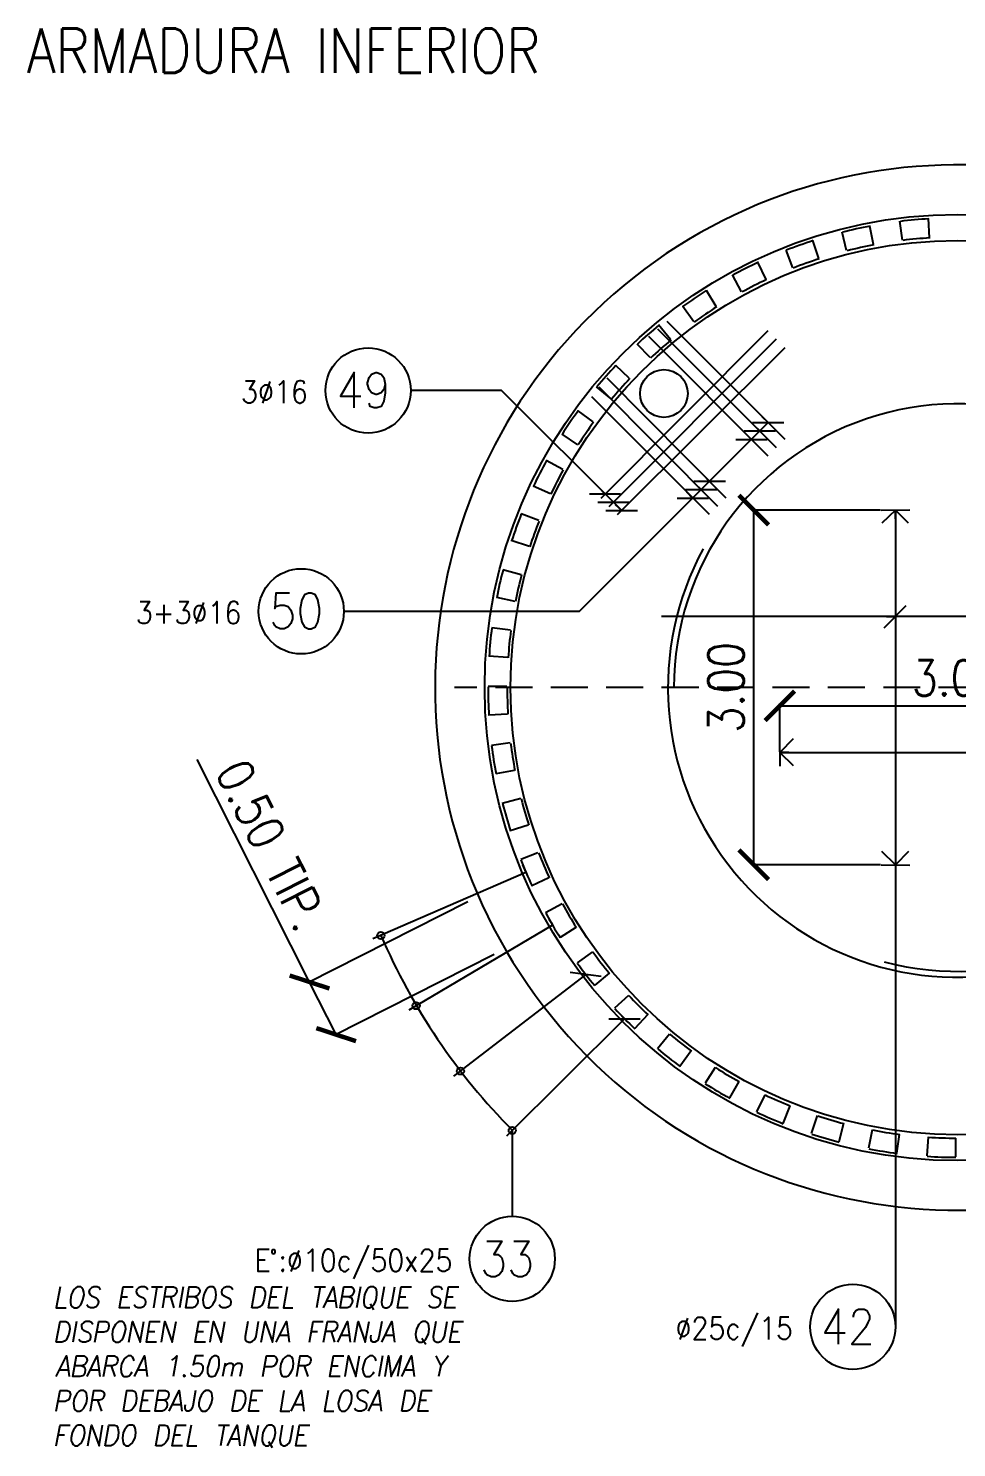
# Model space of a CAD drawing. Extents: x 157 to 1652, y -82 to 500.
# Drawn here: x 1186.9 to 1265.4, y 50 to 170 of the extents above; entities that cross this region are included whole.
import ezdxf

# ---------------------------------------------------------------- set-up
doc = ezdxf.new("R2010")
doc.units = 0
doc.header["$MEASUREMENT"] = 0
for name, color, linetype in [('Cotas', 1, 'Continuous'), ('PDF2_auxiliar', 1, 'Continuous'), ('PDF2_BARRAS-EN-VISTA-25', 5, 'Continuous'), ('PDF2_CONTORNO-ENCOFRADO-25', 2, 'Continuous'), ('PDF2_LINEAS-POS-ARMADURA', 2, 'Continuous'), ('Texto', 2, 'Continuous')]:
    doc.layers.add(name, color=color, linetype=linetype)
doc.styles.add('ROMANS', font='ROMANS.SHX', dxfattribs={"width": 0.85})
doc.dimstyles.new('1.10', dxfattribs={"dimtxt": 3, "dimasz": 2.5, "dimexe": 0.18, "dimexo": 0.0625, "dimgap": 0.85, "dimtad": 1, "dimlfac": 0.1, "dimzin": 0, "dimdsep": 46, "dimtxsty": 'ROMANS', "dimblk": 'ARCHTICK', "dimcen": 0.09, "dimclrd": 256, "dimclre": 256, "dimclrt": 2, "dimadec": 0, "dimazin": 0, "dimtfac": 1, "dimtofl": 0, "dimtmove": 0, "dimatfit": 3, "dimfxl": 15, "dimfxlon": 1, "dimtolj": 1, "dimtzin": 0, "dimarcsym": 0})

# ---------------------------------------------------------------- blocks, each defined once
blk = doc.blocks.new('_ArchTick')
at = {"color": 0, "linetype": 'ByBlock', "const_width": 0.15}
blk.add_lwpolyline([(-0.5, -0.5), (0.5, 0.5)], dxfattribs=at)
blk = doc.blocks.new('*D12')
at = {"layer": 'Cotas', "lineweight": -2, "transparency": 16777216}
for p, q in [((1250.47, 108.9), (1250.47, 112.94)), ((1280.49, 108.9), (1280.49, 112.94)), ((1250.47, 112.76), (1280.49, 112.76))]:
    blk.add_line(p, q, dxfattribs=at)
at = {"layer": 'Defpoints', "color": 0, "transparency": 16777216}
for p in [(1280.49, 112.76), (1250.47, 108.84), (1280.49, 108.84)]:
    blk.add_point(p, dxfattribs=at)
at = {"layer": 'Cotas', "lineweight": -2, "transparency": 16777216, "xscale": 2.5, "yscale": 2.5, "zscale": 2.5, "rotation": 180}
blk.add_blockref('_ArchTick', (1250.47, 112.76), dxfattribs=at)
at = {"layer": 'Cotas', "lineweight": -2, "transparency": 16777216, "xscale": 2.5, "yscale": 2.5, "zscale": 2.5}
blk.add_blockref('_ArchTick', (1280.49, 112.76), dxfattribs=at)
at = {"layer": 'Cotas', "color": 2, "transparency": 16777216, "insert": (1265.48, 115.11), "char_height": 3, "attachment_point": 5, "style": 'ROMANS'}
blk.add_mtext('\\A1;3.00', dxfattribs=at)
blk = doc.blocks.new('*D13')
at = {"layer": 'Cotas', "lineweight": -2, "transparency": 16777216}
for p, q in [((1259, 129.31), (1248.09, 129.31)), ((1248.27, 99.32), (1248.27, 129.31)), ((1259, 99.32), (1248.09, 99.32))]:
    blk.add_line(p, q, dxfattribs=at)
at = {"layer": 'Defpoints', "color": 0, "transparency": 16777216}
for p in [(1248.27, 129.31), (1259.06, 129.31), (1259.06, 99.32)]:
    blk.add_point(p, dxfattribs=at)
at = {"layer": 'Cotas', "lineweight": -2, "transparency": 16777216, "xscale": 2.5, "yscale": 2.5, "zscale": 2.5}
for p, rotation in [((1248.27, 129.31), 90), ((1248.27, 99.32), 270)]:
    blk.add_blockref('_ArchTick', p, dxfattribs=dict(at, rotation=rotation))
at = {"layer": 'Cotas', "color": 2, "transparency": 16777216, "insert": (1245.92, 114.32), "char_height": 3, "attachment_point": 5, "rotation": 90, "style": 'ROMANS'}
blk.add_mtext('\\A1;3.00', dxfattribs=at)
blk = doc.blocks.new('*D18')
at = {"layer": 'Cotas', "lineweight": -2, "transparency": 16777216}
for p, q in [((1210.69, 89.4), (1201.18, 108.21)), ((1224.07, 96.17), (1210.53, 89.32)), ((1226.32, 91.72), (1212.77, 84.87)), ((1212.94, 84.95), (1210.69, 89.4))]:
    blk.add_line(p, q, dxfattribs=at)
at = {"layer": 'Defpoints', "color": 0, "transparency": 16777216}
for p in [(1229, 98.66), (1231.25, 94.21), (1212.94, 84.95)]:
    blk.add_point(p, dxfattribs=at)
at = {"layer": 'Cotas', "lineweight": -2, "transparency": 16777216, "xscale": 2.5, "yscale": 2.5, "zscale": 2.5}
for p, rotation in [((1210.69, 89.4), 116.8140759028388), ((1212.94, 84.95), 296.8140759028388)]:
    blk.add_blockref('_ArchTick', p, dxfattribs=dict(at, rotation=rotation))
at = {"layer": 'Cotas', "color": 2, "transparency": 16777216, "insert": (1207.47, 100.98), "char_height": 3, "attachment_point": 5, "rotation": 296.8141, "style": 'ROMANS'}
blk.add_mtext('\\A1;0.50 TIP.', dxfattribs=at)

msp = doc.modelspace()

# ---------------------------------------------------------------- linework, layer by layer
at = {"layer": 'PDF2_auxiliar', "lineweight": 25}
for points in [[(1224.838, 114.316), (1222.964, 114.316)], [(1229.539, 114.316), (1226.426, 114.316)], [(1234.24, 114.316), (1231.096, 114.316)], [(1238.91, 114.316), (1235.797, 114.316)], [(1243.611, 114.316), (1240.466, 114.316)], [(1248.28, 114.316), (1245.167, 114.316)], [(1252.981, 114.316), (1249.868, 114.316)], [(1257.682, 114.316), (1254.537, 114.316)], [(1262.351, 114.316), (1259.239, 114.316)], [(1267.052, 114.316), (1263.908, 114.316)]]:
    msp.add_lwpolyline(points, dxfattribs=at)
at = {"layer": 'PDF2_BARRAS-EN-VISTA-25', "lineweight": 25}
for points in [[(1260.858, 152.147), (1260.636, 153.735)], [(1263.145, 152.337), (1263.05, 153.957)], [(1256.126, 151.257), (1255.744, 152.814)], [(1258.413, 151.765), (1258.095, 153.322)], [(1251.583, 149.796), (1251.012, 151.289)], [(1253.775, 150.59), (1253.267, 152.115)], [(1249.328, 148.811), (1248.629, 150.273)], [(1247.232, 147.763), (1246.469, 149.193)], [(1245.104, 146.524), (1244.278, 147.89)], [(1250.916, 135.28), (1240.942, 145.254)], [(1235.352, 130.325), (1249.487, 144.491)], [(1250.186, 134.581), (1240.148, 144.619)], [(1241.228, 143.729), (1240.212, 144.968)], [(1236.051, 129.626), (1250.186, 143.793)], [(1236.75, 128.927), (1250.916, 143.062)], [(1239.513, 142.204), (1238.401, 143.348)], [(1249.487, 133.882), (1239.386, 143.983)], [(1214.451, 137.948), (1214.451, 140.934), (1213.308, 138.933), (1215.023, 138.933)], [(1217.088, 139.949), (1216.961, 139.505), (1216.738, 139.219), (1216.389, 139.092), (1216.294, 139.092), (1215.944, 139.219), (1215.722, 139.505), (1215.595, 139.949), (1215.595, 140.076), (1215.722, 140.521), (1215.944, 140.807), (1216.294, 140.934), (1216.389, 140.934), (1216.738, 140.807), (1216.961, 140.521), (1217.088, 139.949), (1217.088, 139.219), (1216.961, 138.52), (1216.738, 138.075), (1216.389, 137.948), (1216.167, 137.948), (1215.817, 138.075), (1215.722, 138.361)], [(1245.929, 130.325), (1235.86, 140.457)], [(1237.734, 140.457), (1236.591, 141.537)], [(1236.21, 138.71), (1234.971, 139.727)], [(1245.231, 129.626), (1235.193, 139.695)], [(1244.532, 128.927), (1234.558, 138.901)], [(1233.383, 134.835), (1232.049, 135.725)], [(1247.454, 136.01), (1250.122, 136.01)], [(1248.153, 136.709), (1250.821, 136.709)], [(1246.755, 135.28), (1249.392, 135.28)], [(1232.112, 132.739), (1230.714, 133.501)], [(1231.064, 130.674), (1229.603, 131.341)], [(1242.499, 131.055), (1245.135, 131.055)], [(1243.198, 131.754), (1245.866, 131.754)], [(1234.367, 130.674), (1237.004, 130.674)], [(1235.066, 129.975), (1237.703, 129.975)], [(1241.8, 130.325), (1244.436, 130.325)], [(1230.079, 128.419), (1228.586, 128.991)], [(1235.765, 129.276), (1238.433, 129.276)], [(1229.285, 126.227), (1227.76, 126.735)], [(1228.586, 123.845), (1227.03, 124.258)], [(1208.988, 122.288), (1207.844, 122.288), (1207.749, 120.986), (1207.844, 121.145), (1208.194, 121.272), (1208.543, 121.272), (1208.893, 121.145), (1209.115, 120.859), (1209.242, 120.414), (1209.242, 120.128), (1209.115, 119.716), (1208.893, 119.43), (1208.543, 119.271), (1208.194, 119.271), (1207.844, 119.43), (1207.749, 119.557), (1207.622, 119.843)], [(1228.078, 121.59), (1226.522, 121.907)], [(1259.302, 119.366), (1261.176, 121.24)], [(1290.494, 120.319), (1240.466, 120.319)], [(1227.697, 119.144), (1226.109, 119.366)], [(1227.475, 116.857), (1225.855, 116.952)], [(1227.379, 114.379), (1225.791, 114.379)], [(1227.443, 112.06), (1225.855, 111.965)], [(1227.665, 109.615), (1226.077, 109.392)], [(1228.014, 107.296), (1226.458, 107.01)], [(1228.554, 104.914), (1226.998, 104.501)], [(1229.19, 102.658), (1227.665, 102.182)], [(1230.016, 100.339), (1228.554, 99.768)], [(1230.937, 98.211), (1229.507, 97.544)], [(1232.049, 96.02), (1230.651, 95.257)], [(1233.224, 94.018), (1231.89, 93.161)], [(1234.621, 91.954), (1233.319, 91.033)], [(1232.747, 90.239), (1235.352, 89.889)], [(1236.051, 90.143), (1234.812, 89.127)], [(1237.671, 88.269), (1236.495, 87.189)], [(1239.291, 86.617), (1238.211, 85.474)], [(1236.019, 86.3), (1238.655, 86.3)], [(1241.133, 84.997), (1240.117, 83.759)], [(1242.975, 83.568), (1242.022, 82.266)], [(1245.008, 82.17), (1244.151, 80.836)], [(1247.009, 80.995), (1246.215, 79.598)], [(1249.201, 79.852), (1248.502, 78.422)], [(1251.329, 78.931), (1250.726, 77.438)], [(1253.648, 78.105), (1253.14, 76.58)], [(1255.872, 77.438), (1255.459, 75.881)], [(1258.286, 76.898), (1257.968, 75.341)], [(1260.573, 76.516), (1260.35, 74.928)], [(1263.018, 76.294), (1262.923, 74.706)], [(1265.337, 76.199), (1265.337, 74.611)], [(1225.696, 67.496), (1226.966, 67.496), (1226.267, 66.352), (1226.617, 66.352), (1226.839, 66.193), (1226.966, 66.066), (1227.062, 65.621), (1227.062, 65.336), (1226.966, 64.923), (1226.744, 64.637), (1226.395, 64.478), (1226.045, 64.478), (1225.696, 64.637), (1225.6, 64.764), (1225.473, 65.05)], [(1227.983, 67.496), (1229.253, 67.496), (1228.554, 66.352), (1228.904, 66.352), (1229.126, 66.193), (1229.253, 66.066), (1229.349, 65.621), (1229.349, 65.336), (1229.253, 64.923), (1229.031, 64.637), (1228.682, 64.478), (1228.332, 64.478), (1227.983, 64.637), (1227.887, 64.764), (1227.76, 65.05)], [(1255.427, 58.76), (1255.427, 61.746), (1254.283, 59.745), (1255.999, 59.745)], [(1256.697, 61.047), (1256.697, 61.174), (1256.793, 61.46), (1256.92, 61.619), (1257.142, 61.746), (1257.619, 61.746), (1257.841, 61.619), (1257.936, 61.46), (1258.063, 61.174), (1258.063, 60.889), (1257.936, 60.603), (1257.714, 60.19), (1256.57, 58.76), (1258.19, 58.76)]]:
    msp.add_lwpolyline(points, dxfattribs=at)
for points in [[(1243.198, 145.222), (1242.277, 146.524, -0.0152216), (1244.284, 147.872)], [(1234.685, 136.773), (1233.414, 137.694, 0.0152218), (1232.052, 135.705)]]:
    msp.add_lwpolyline(points, format="xyb", dxfattribs=at)
at = {"layer": 'PDF2_BARRAS-EN-VISTA-25', "color": 4, "lineweight": 25}
for points in [[(1205.271, 140.235), (1206.034, 140.235), (1205.621, 139.536), (1205.843, 139.536), (1205.97, 139.441), (1206.034, 139.346), (1206.129, 139.092), (1206.129, 138.901), (1206.034, 138.647), (1205.907, 138.456), (1205.684, 138.361), (1205.462, 138.361), (1205.271, 138.456), (1205.176, 138.552), (1205.113, 138.742)], [(1207.336, 140.172), (1206.701, 138.361)], [(1208.13, 139.886), (1208.257, 139.981), (1208.48, 140.235), (1208.48, 138.361)], [(1210.258, 139.981), (1210.195, 140.172), (1209.973, 140.235), (1209.845, 140.235), (1209.623, 140.172), (1209.464, 139.886), (1209.401, 139.441), (1209.401, 138.996), (1209.464, 138.647), (1209.623, 138.456), (1209.845, 138.361), (1209.909, 138.361), (1210.131, 138.456), (1210.258, 138.647), (1210.322, 138.901), (1210.322, 138.996), (1210.258, 139.25), (1210.131, 139.441), (1209.909, 139.536), (1209.845, 139.536), (1209.623, 139.441), (1209.464, 139.25), (1209.401, 138.996)], [(1196.346, 121.59), (1197.14, 121.59), (1196.695, 120.859), (1196.918, 120.859), (1197.076, 120.764), (1197.14, 120.7), (1197.203, 120.414), (1197.203, 120.256), (1197.14, 119.97), (1196.981, 119.779), (1196.79, 119.716), (1196.568, 119.716), (1196.346, 119.779), (1196.282, 119.874), (1196.219, 120.065)], [(1198.347, 121.304), (1198.347, 119.716)], [(1199.649, 121.59), (1200.412, 121.59), (1199.999, 120.859), (1200.221, 120.859), (1200.348, 120.764), (1200.412, 120.7), (1200.507, 120.414), (1200.507, 120.256), (1200.412, 119.97), (1200.285, 119.779), (1200.062, 119.716), (1199.84, 119.716), (1199.649, 119.779), (1199.554, 119.874), (1199.49, 120.065)], [(1201.714, 121.494), (1201.079, 119.716)], [(1202.508, 121.208), (1202.635, 121.304), (1202.857, 121.59), (1202.857, 119.716)], [(1204.636, 121.304), (1204.573, 121.494), (1204.35, 121.59), (1204.191, 121.59), (1204.001, 121.494), (1203.842, 121.208), (1203.779, 120.764), (1203.779, 120.319), (1203.842, 119.97), (1204.001, 119.779), (1204.191, 119.716), (1204.287, 119.716), (1204.477, 119.779), (1204.636, 119.97), (1204.7, 120.256), (1204.7, 120.319), (1204.636, 120.605), (1204.477, 120.764), (1204.287, 120.859), (1204.191, 120.859), (1204.001, 120.764), (1203.842, 120.605), (1203.779, 120.319)], [(1197.712, 120.51), (1198.982, 120.51)], [(1207.273, 64.923), (1206.351, 64.923), (1206.351, 66.797), (1207.273, 66.797)], [(1209.782, 66.701), (1209.115, 64.923)], [(1210.544, 66.447), (1210.703, 66.543), (1210.925, 66.797), (1210.925, 64.923)], [(1214.038, 65.907), (1213.911, 66.098), (1213.752, 66.161), (1213.562, 66.161), (1213.403, 66.098), (1213.276, 65.907), (1213.181, 65.621), (1213.181, 65.463), (1213.276, 65.177), (1213.403, 65.018), (1213.562, 64.923), (1213.752, 64.923), (1213.911, 65.018), (1214.038, 65.177)], [(1215.69, 67.146), (1214.42, 64.287)], [(1216.897, 66.797), (1216.198, 66.797), (1216.135, 66.003), (1216.198, 66.098), (1216.421, 66.161), (1216.611, 66.161), (1216.834, 66.098), (1216.992, 65.907), (1217.056, 65.621), (1217.056, 65.463), (1216.992, 65.177), (1216.834, 65.018), (1216.611, 64.923), (1216.421, 64.923), (1216.198, 65.018), (1216.135, 65.113), (1216.039, 65.272)], [(1218.898, 66.161), (1219.692, 64.923)], [(1219.692, 66.161), (1218.898, 64.923)], [(1220.201, 66.352), (1220.201, 66.447), (1220.264, 66.606), (1220.328, 66.701), (1220.486, 66.797), (1220.772, 66.797), (1220.899, 66.701), (1220.995, 66.606), (1221.058, 66.447), (1221.058, 66.257), (1220.995, 66.098), (1220.836, 65.812), (1220.137, 64.923), (1221.122, 64.923)], [(1222.424, 66.797), (1221.693, 66.797), (1221.63, 66.003), (1221.693, 66.098), (1221.916, 66.161), (1222.138, 66.161), (1222.329, 66.098), (1222.488, 65.907), (1222.551, 65.621), (1222.551, 65.463), (1222.488, 65.177), (1222.329, 65.018), (1222.138, 64.923), (1221.916, 64.923), (1221.693, 65.018), (1221.63, 65.113), (1221.566, 65.272)], [(1206.351, 65.907), (1206.923, 65.907)], [(1248.598, 61.429), (1247.295, 58.57)], [(1242.658, 60.984), (1242.022, 59.173)], [(1243.293, 60.603), (1243.293, 60.698), (1243.357, 60.889), (1243.452, 60.984), (1243.579, 61.047), (1243.865, 61.047), (1244.024, 60.984), (1244.087, 60.889), (1244.151, 60.698), (1244.151, 60.539), (1244.087, 60.349), (1243.928, 60.095), (1243.229, 59.173), (1244.214, 59.173)], [(1245.516, 61.047), (1244.786, 61.047), (1244.722, 60.253), (1244.786, 60.349), (1245.008, 60.444), (1245.231, 60.444), (1245.453, 60.349), (1245.58, 60.158), (1245.644, 59.904), (1245.644, 59.713), (1245.58, 59.459), (1245.453, 59.269), (1245.231, 59.173), (1245.008, 59.173), (1244.786, 59.269), (1244.722, 59.364), (1244.659, 59.555)], [(1246.946, 60.158), (1246.787, 60.349), (1246.66, 60.444), (1246.438, 60.444), (1246.311, 60.349), (1246.152, 60.158), (1246.088, 59.904), (1246.088, 59.713), (1246.152, 59.459), (1246.311, 59.269), (1246.438, 59.173), (1246.66, 59.173), (1246.787, 59.269), (1246.946, 59.459)], [(1249.138, 60.698), (1249.296, 60.793), (1249.519, 61.047), (1249.519, 59.173)], [(1251.234, 61.047), (1250.503, 61.047), (1250.44, 60.253), (1250.503, 60.349), (1250.726, 60.444), (1250.948, 60.444), (1251.139, 60.349), (1251.298, 60.158), (1251.361, 59.904), (1251.361, 59.713), (1251.298, 59.459), (1251.139, 59.269), (1250.948, 59.173), (1250.726, 59.173), (1250.503, 59.269), (1250.44, 59.364), (1250.376, 59.555)]]:
    msp.add_lwpolyline(points, dxfattribs=at)
for points in [[(1206.891, 139.886), (1206.764, 139.79), (1206.606, 139.632), (1206.542, 139.346), (1206.542, 139.187), (1206.606, 138.901), (1206.764, 138.742), (1206.891, 138.647), (1207.114, 138.647), (1207.273, 138.742), (1207.4, 138.901), (1207.463, 139.187), (1207.463, 139.346), (1207.4, 139.632), (1207.273, 139.79), (1207.114, 139.886)], [(1201.269, 121.208), (1201.142, 121.145), (1200.983, 120.954), (1200.92, 120.7), (1200.92, 120.51), (1200.983, 120.256), (1201.142, 120.065), (1201.269, 119.97), (1201.492, 119.97), (1201.65, 120.065), (1201.777, 120.256), (1201.841, 120.51), (1201.841, 120.7), (1201.777, 120.954), (1201.65, 121.145), (1201.492, 121.208)], [(1208.416, 66.161), (1208.353, 66.098), (1208.416, 66.003), (1208.48, 66.098)], [(1209.337, 66.447), (1209.21, 66.352), (1209.051, 66.161), (1208.988, 65.907), (1208.988, 65.717), (1209.051, 65.463), (1209.21, 65.272), (1209.337, 65.177), (1209.56, 65.177), (1209.687, 65.272), (1209.845, 65.463), (1209.909, 65.717), (1209.909, 65.907), (1209.845, 66.161), (1209.687, 66.352), (1209.56, 66.447)], [(1212.196, 66.797), (1211.974, 66.701), (1211.847, 66.447), (1211.751, 66.003), (1211.751, 65.717), (1211.847, 65.272), (1211.974, 65.018), (1212.196, 64.923), (1212.323, 64.923), (1212.545, 65.018), (1212.704, 65.272), (1212.768, 65.717), (1212.768, 66.003), (1212.704, 66.447), (1212.545, 66.701), (1212.323, 66.797)], [(1217.914, 66.797), (1217.691, 66.701), (1217.564, 66.447), (1217.469, 66.003), (1217.469, 65.717), (1217.564, 65.272), (1217.691, 65.018), (1217.914, 64.923), (1218.041, 64.923), (1218.263, 65.018), (1218.422, 65.272), (1218.485, 65.717), (1218.485, 66.003), (1218.422, 66.447), (1218.263, 66.701), (1218.041, 66.797)], [(1208.416, 65.113), (1208.353, 65.018), (1208.416, 64.923), (1208.48, 65.018)], [(1242.213, 60.698), (1242.086, 60.603), (1241.927, 60.444), (1241.864, 60.158), (1241.864, 59.999), (1241.927, 59.713), (1242.086, 59.555), (1242.213, 59.459), (1242.435, 59.459), (1242.594, 59.555), (1242.721, 59.713), (1242.785, 59.999), (1242.785, 60.158), (1242.721, 60.444), (1242.594, 60.603), (1242.435, 60.698)]]:
    msp.add_lwpolyline(points, close=True, dxfattribs=at)
at = {"layer": 'PDF2_BARRAS-EN-VISTA-25', "color": 2, "lineweight": 25}
for points in [[(1248.947, 137.217), (1249.487, 136.709)], [(1247.549, 135.82), (1248.089, 135.28)], [(1248.248, 136.519), (1248.788, 136.01)], [(1243.992, 132.294), (1244.532, 131.754)], [(1235.161, 131.214), (1235.67, 130.674)], [(1242.594, 130.865), (1243.102, 130.325)], [(1243.293, 131.564), (1243.833, 131.055)], [(1235.86, 130.515), (1236.4, 129.975)], [(1236.559, 129.785), (1237.099, 129.276)], [(1259.493, 120.319), (1260.255, 120.319)], [(1228.713, 99.323), (1228.999, 98.656)], [(1230.873, 94.844), (1231.254, 94.209)], [(1233.573, 90.651), (1234.05, 90.048)], [(1236.813, 86.84), (1237.321, 86.3)]]:
    msp.add_lwpolyline(points, dxfattribs=at)
at = {"layer": 'PDF2_BARRAS-EN-VISTA-25', "lineweight": 25}
msp.add_lwpolyline([(1210.608, 122.288), (1210.258, 122.13), (1210.036, 121.717), (1209.909, 120.986), (1209.909, 120.573), (1210.036, 119.843), (1210.258, 119.43), (1210.608, 119.271), (1210.83, 119.271), (1211.18, 119.43), (1211.402, 119.843), (1211.529, 120.573), (1211.529, 120.986), (1211.402, 121.717), (1211.18, 122.13), (1210.83, 122.288)], close=True, dxfattribs=at)
at = {"layer": 'PDF2_BARRAS-EN-VISTA-25', "color": 4, "lineweight": 25}
for centre in [(1215.642, 139.425), (1209.988, 120.748), (1227.84, 65.987), (1256.65, 60.237)]:
    msp.add_circle(centre, 3.605, dxfattribs=at)
at = {"layer": 'PDF2_BARRAS-EN-VISTA-25', "lineweight": 25}
for centre, radius, start, end in [((1265.512, 114.3), 39.721, 93.50464, 96.99278), ((1265.512, 114.298), 39.723, 100.70624, 104.19425), ((1265.511, 114.303), 39.718, 107.90208, 111.39601), ((1265.512, 114.301), 38.1, 100.70609, 104.19437), ((1265.512, 114.3), 38.101, 93.50457, 96.99274), ((1265.512, 114.299), 39.722, 115.10386, 118.59196), ((1265.512, 114.299), 38.102, 107.90227, 111.39582), ((1265.511, 114.301), 38.1, 115.10373, 118.59197), ((1265.512, 114.3), 38.101, 122.30527, 125.79343), ((1265.512, 114.299), 39.721, 129.50688, 132.99499), ((1265.512, 114.3), 38.101, 129.50684, 132.99501), ((1265.51, 114.301), 39.719, 136.70277, 140.1911), ((1265.511, 114.301), 38.1, 136.70283, 140.1911), ((1265.512, 114.3), 23.998, 254.99817, 180), ((1265.512, 114.3), 38.101, 143.90437, 147.39255), ((1265.511, 114.3), 39.72, 151.10589, 154.59414), ((1265.51, 114.301), 38.099, 151.10586, 154.5942), ((1265.512, 114.3), 39.721, 158.30206, 161.79569), ((1265.51, 114.3), 38.099, 158.30195, 161.79577), ((1265.512, 114.3), 24.506, 151.37512, 283.62854), ((1265.512, 114.3), 39.721, 165.50353, 168.99172), ((1265.511, 114.3), 38.1, 165.50352, 168.99179), ((1265.511, 114.3), 39.72, 172.70501, 176.19323), ((1265.512, 114.3), 38.101, 172.70506, 176.19319), ((1265.511, 114.3), 39.72, 179.90656, 183.39476), ((1265.512, 114.3), 38.101, 179.90661, 183.39481), ((1265.512, 114.3), 39.721, 187.10269, 190.59637), ((1265.513, 114.3), 38.102, 187.1027, 190.59627), ((1265.512, 114.3), 39.721, 194.30426, 197.79243), ((1265.509, 114.299), 38.098, 194.30406, 197.79252), ((1265.513, 114.3), 39.722, 201.50582, 204.99385), ((1265.51, 114.299), 38.099, 201.50563, 204.99399), ((1265.513, 114.301), 39.722, 208.70735, 212.19538), ((1265.511, 114.3), 38.1, 208.7073, 212.1955), ((1265.512, 114.3), 38.101, 215.90334, 219.39151), ((1265.512, 114.3), 39.722, 215.90332, 219.39141), ((1265.512, 114.3), 38.101, 223.1048, 226.59296), ((1265.512, 114.3), 39.721, 223.10485, 226.59302), ((1265.512, 114.3), 38.102, 230.30639, 233.79448), ((1265.512, 114.3), 39.721, 230.30644, 233.79455), ((1265.511, 114.299), 38.1, 237.50239, 240.99616), ((1265.512, 114.3), 39.721, 237.5024, 240.99602), ((1265.513, 114.302), 38.103, 244.70413, 248.19209), ((1265.512, 114.299), 39.721, 244.70391, 248.1921), ((1265.512, 114.3), 38.101, 251.90548, 255.39364), ((1265.512, 114.302), 38.103, 259.10714, 262.59514), ((1265.512, 114.301), 39.722, 251.90554, 255.39362), ((1265.512, 114.303), 38.104, 266.30326, 269.79114), ((1265.512, 114.3), 39.721, 259.10714, 262.59524), ((1265.512, 114.299), 39.72, 266.30306, 269.79127)]:
    msp.add_arc(centre, radius, start, end, dxfattribs=at)
at = {"layer": 'PDF2_BARRAS-EN-VISTA-25', "color": 4, "lineweight": 25}
for points in [[(1207.638, 66.765), (1207.559, 66.765), (1207.495, 66.687), (1207.495, 66.59)], [(1207.495, 66.59), (1207.495, 66.494), (1207.559, 66.416), (1207.638, 66.416)], [(1207.781, 66.59), (1207.781, 66.687), (1207.717, 66.765), (1207.638, 66.765)], [(1207.638, 66.416), (1207.717, 66.416), (1207.781, 66.494), (1207.781, 66.59)]]:
    msp.add_open_spline(points, degree=3, dxfattribs=at)
at = {"layer": 'PDF2_CONTORNO-ENCOFRADO-25', "lineweight": 25}
for centre, radius in [((1265.512, 114.3), 40.007), ((1265.512, 114.3), 37.815), ((1240.672, 139.171), 2.017)]:
    msp.add_circle(centre, radius, dxfattribs=at)
at = {"layer": 'PDF2_LINEAS-POS-ARMADURA', "lineweight": 25}
for points in [[(1219.216, 139.441), (1226.903, 139.441), (1237.099, 129.276)], [(1213.594, 120.764), (1233.541, 120.764), (1249.487, 136.709)], [(1259.048, 129.308), (1261.462, 129.34)], [(1260.255, 128.578), (1260.255, 129.308), (1260.255, 60.253)], [(1250.503, 107.645), (1250.472, 110.028)], [(1251.234, 108.82), (1250.472, 108.82), (1317.589, 108.82)], [(1260.255, 100.054), (1260.255, 99.323)], [(1228.999, 98.656), (1216.039, 93.066)], [(1259.048, 99.323), (1261.462, 99.291)], [(1231.254, 94.209), (1219.089, 87.03)], [(1234.05, 90.048), (1222.869, 81.44)], [(1237.321, 86.3), (1227.347, 76.358)], [(1227.824, 76.866), (1227.824, 69.592)]]:
    msp.add_lwpolyline(points, dxfattribs=at)
at = {"layer": 'PDF2_LINEAS-POS-ARMADURA', "color": 4, "lineweight": 25}
for points in [[(1261.367, 128.197), (1260.255, 129.308), (1259.111, 128.197)], [(1251.615, 109.964), (1250.472, 108.82), (1251.615, 107.709)], [(1261.367, 100.435), (1260.255, 99.323), (1259.111, 100.435)]]:
    msp.add_lwpolyline(points, dxfattribs=at)
at = {"layer": 'PDF2_LINEAS-POS-ARMADURA', "color": 3, "lineweight": 25}
for points in [[(1189.58, 63.62), (1189.262, 61.842), (1190.088, 61.842)], [(1193.011, 63.366), (1192.915, 63.525), (1192.725, 63.62), (1192.439, 63.62), (1192.248, 63.525), (1192.058, 63.366), (1192.026, 63.176), (1192.089, 63.017), (1192.121, 62.953), (1192.248, 62.858), (1192.629, 62.699), (1192.725, 62.604), (1192.788, 62.509), (1192.82, 62.35), (1192.788, 62.096), (1192.629, 61.937), (1192.407, 61.842), (1192.153, 61.842), (1191.962, 61.937), (1191.835, 62.096)], [(1195.488, 61.842), (1194.599, 61.842), (1194.916, 63.62), (1195.774, 63.62)], [(1197.013, 63.366), (1196.886, 63.525), (1196.727, 63.62), (1196.441, 63.62), (1196.219, 63.525), (1196.06, 63.366), (1196.028, 63.176), (1196.092, 63.017), (1196.123, 62.953), (1196.25, 62.858), (1196.632, 62.699), (1196.727, 62.604), (1196.79, 62.509), (1196.822, 62.35), (1196.79, 62.096), (1196.632, 61.937), (1196.409, 61.842), (1196.155, 61.842), (1195.965, 61.937), (1195.838, 62.096)], [(1197.33, 63.62), (1198.252, 63.62)], [(1197.775, 63.62), (1197.489, 61.842)], [(1198.283, 61.842), (1198.569, 63.62), (1199.173, 63.62), (1199.363, 63.525), (1199.427, 63.43), (1199.459, 63.271), (1199.427, 63.112), (1199.332, 62.953), (1199.236, 62.858), (1199.046, 62.763), (1198.442, 62.763)], [(1199.999, 63.62), (1199.681, 61.842)], [(1200.983, 62.763), (1201.142, 62.699), (1201.206, 62.604), (1201.237, 62.445), (1201.206, 62.191), (1201.11, 62.032), (1201.015, 61.937), (1200.793, 61.842), (1200.221, 61.842), (1200.507, 63.62), (1201.11, 63.62), (1201.301, 63.525), (1201.365, 63.43), (1201.396, 63.271), (1201.365, 63.112), (1201.269, 62.953), (1201.174, 62.858), (1200.983, 62.763), (1200.38, 62.763)], [(1204.191, 63.366), (1204.096, 63.525), (1203.906, 63.62), (1203.652, 63.62), (1203.429, 63.525), (1203.27, 63.366), (1203.239, 63.176), (1203.27, 63.017), (1203.334, 62.953), (1203.461, 62.858), (1203.81, 62.699), (1203.937, 62.604), (1204.001, 62.509), (1204.033, 62.35), (1204.001, 62.096), (1203.81, 61.937), (1203.62, 61.842), (1203.334, 61.842), (1203.143, 61.937), (1203.048, 62.096)], [(1208.067, 61.842), (1207.209, 61.842), (1207.527, 63.62), (1208.384, 63.62)], [(1208.797, 63.62), (1208.48, 61.842), (1209.274, 61.842)], [(1211.116, 63.62), (1212.037, 63.62)], [(1211.593, 63.62), (1211.275, 61.842)], [(1211.878, 61.842), (1212.704, 63.62), (1212.958, 61.842)], [(1214.038, 62.763), (1214.229, 62.699), (1214.261, 62.604), (1214.324, 62.445), (1214.261, 62.191), (1214.165, 62.032), (1214.102, 61.937), (1213.88, 61.842), (1213.276, 61.842), (1213.594, 63.62), (1214.197, 63.62), (1214.356, 63.525), (1214.42, 63.43), (1214.451, 63.271), (1214.42, 63.112), (1214.324, 62.953), (1214.261, 62.858), (1214.038, 62.763), (1213.435, 62.763)], [(1214.991, 63.62), (1214.674, 61.842)], [(1216.992, 63.62), (1216.77, 62.35), (1216.802, 62.096), (1216.897, 61.937), (1217.088, 61.842), (1217.215, 61.842), (1217.437, 61.937), (1217.596, 62.096), (1217.691, 62.35), (1217.914, 63.62)], [(1219.025, 61.842), (1218.136, 61.842), (1218.454, 63.62), (1219.311, 63.62)], [(1221.948, 63.366), (1221.852, 63.525), (1221.662, 63.62), (1221.376, 63.62), (1221.185, 63.525), (1220.995, 63.366), (1220.995, 63.176), (1221.026, 63.017), (1221.058, 62.953), (1221.185, 62.858), (1221.566, 62.699), (1221.693, 62.604), (1221.725, 62.509), (1221.757, 62.35), (1221.725, 62.096), (1221.566, 61.937), (1221.344, 61.842), (1221.09, 61.842), (1220.899, 61.937), (1220.804, 62.096)], [(1223.028, 61.842), (1222.138, 61.842), (1222.456, 63.62), (1223.313, 63.62)], [(1194.758, 62.763), (1195.298, 62.763)], [(1198.919, 62.763), (1199.205, 61.842)], [(1207.368, 62.763), (1207.908, 62.763)], [(1212.164, 62.445), (1212.831, 62.445)], [(1218.295, 62.763), (1218.835, 62.763)], [(1222.297, 62.763), (1222.837, 62.763)], [(1215.817, 62.191), (1216.103, 61.683)], [(1190.978, 60.698), (1190.66, 58.951)], [(1192.344, 60.444), (1192.248, 60.603), (1192.058, 60.698), (1191.772, 60.698), (1191.581, 60.603), (1191.391, 60.444), (1191.391, 60.285), (1191.422, 60.095), (1191.454, 60.031), (1191.581, 59.936), (1191.962, 59.777), (1192.058, 59.682), (1192.121, 59.618), (1192.153, 59.427), (1192.121, 59.173), (1191.962, 59.015), (1191.74, 58.951), (1191.486, 58.951), (1191.295, 59.015), (1191.168, 59.173)], [(1192.534, 58.951), (1192.852, 60.698), (1193.455, 60.698), (1193.646, 60.603), (1193.678, 60.507), (1193.709, 60.349), (1193.678, 60.095), (1193.582, 59.936), (1193.487, 59.84), (1193.296, 59.777), (1192.693, 59.777)], [(1195.393, 58.951), (1195.711, 60.698), (1196.346, 58.951), (1196.663, 60.698)], [(1197.743, 58.951), (1196.886, 58.951), (1197.172, 60.698), (1198.061, 60.698)], [(1198.156, 58.951), (1198.442, 60.698), (1199.077, 58.951), (1199.395, 60.698)], [(1201.873, 58.951), (1201.015, 58.951), (1201.333, 60.698), (1202.19, 60.698)], [(1202.286, 58.951), (1202.572, 60.698), (1203.207, 58.951), (1203.524, 60.698)], [(1205.462, 60.698), (1205.24, 59.427), (1205.24, 59.173), (1205.367, 59.015), (1205.557, 58.951), (1205.684, 58.951), (1205.875, 59.015), (1206.066, 59.173), (1206.161, 59.427), (1206.383, 60.698)], [(1206.606, 58.951), (1206.923, 60.698), (1207.558, 58.951), (1207.844, 60.698)], [(1207.876, 58.951), (1208.734, 60.698), (1208.956, 58.951)], [(1210.671, 58.951), (1210.989, 60.698), (1211.847, 60.698)], [(1211.878, 58.951), (1212.196, 60.698), (1212.8, 60.698), (1212.958, 60.603), (1213.022, 60.507), (1213.054, 60.349), (1213.022, 60.19), (1212.927, 60.031), (1212.863, 59.936), (1212.641, 59.84), (1212.037, 59.84)], [(1213.085, 58.951), (1213.911, 60.698), (1214.134, 58.951)], [(1214.483, 58.951), (1214.801, 60.698), (1215.404, 58.951), (1215.722, 60.698)], [(1216.802, 60.698), (1216.548, 59.364), (1216.452, 59.11), (1216.357, 59.015), (1216.198, 58.951), (1216.071, 58.951), (1215.944, 59.015), (1215.912, 59.11), (1215.881, 59.364), (1215.912, 59.523)], [(1216.802, 58.951), (1217.659, 60.698), (1217.882, 58.951)], [(1221.376, 60.698), (1221.153, 59.427), (1221.185, 59.173), (1221.281, 59.015), (1221.471, 58.951), (1221.598, 58.951), (1221.821, 59.015), (1221.979, 59.173), (1222.106, 59.427), (1222.329, 60.698)], [(1223.409, 58.951), (1222.551, 58.951), (1222.869, 60.698), (1223.726, 60.698)], [(1197.045, 59.84), (1197.585, 59.84)], [(1201.174, 59.84), (1201.714, 59.84)], [(1208.194, 59.523), (1208.861, 59.523)], [(1210.83, 59.84), (1211.37, 59.84)], [(1212.514, 59.84), (1212.8, 58.951)], [(1213.371, 59.523), (1214.038, 59.523)], [(1217.119, 59.523), (1217.786, 59.523)], [(1220.201, 59.269), (1220.518, 58.76)], [(1222.71, 59.84), (1223.25, 59.84)], [(1189.262, 56.029), (1190.12, 57.776), (1190.342, 56.029)], [(1191.422, 56.95), (1191.613, 56.855), (1191.676, 56.759), (1191.708, 56.6), (1191.676, 56.346), (1191.581, 56.188), (1191.486, 56.092), (1191.264, 56.029), (1190.66, 56.029), (1190.978, 57.776), (1191.581, 57.776), (1191.772, 57.68), (1191.804, 57.617), (1191.867, 57.426), (1191.835, 57.268), (1191.74, 57.109), (1191.645, 57.013), (1191.422, 56.95), (1190.819, 56.95)], [(1191.867, 56.029), (1192.725, 57.776), (1192.947, 56.029)], [(1193.265, 56.029), (1193.582, 57.776), (1194.186, 57.776), (1194.376, 57.68), (1194.408, 57.617), (1194.472, 57.426), (1194.44, 57.268), (1194.345, 57.109), (1194.249, 57.013), (1194.027, 56.95), (1193.424, 56.95)], [(1195.838, 57.363), (1195.806, 57.522), (1195.711, 57.68), (1195.583, 57.776), (1195.329, 57.776), (1195.171, 57.68), (1195.012, 57.522), (1194.916, 57.363), (1194.789, 57.109), (1194.726, 56.696), (1194.758, 56.442), (1194.789, 56.283), (1194.885, 56.092), (1195.012, 56.029), (1195.266, 56.029), (1195.425, 56.092), (1195.583, 56.283), (1195.679, 56.442)], [(1195.869, 56.029), (1196.727, 57.776), (1196.949, 56.029)], [(1199.046, 57.426), (1199.205, 57.522), (1199.459, 57.776), (1199.141, 56.029)], [(1201.714, 57.776), (1201.047, 57.776), (1200.856, 57.013), (1200.92, 57.109), (1201.142, 57.172), (1201.333, 57.172), (1201.523, 57.109), (1201.65, 56.95), (1201.65, 56.696), (1201.619, 56.505), (1201.523, 56.283), (1201.365, 56.092), (1201.142, 56.029), (1200.952, 56.029), (1200.761, 56.092), (1200.697, 56.188), (1200.666, 56.346)], [(1206.733, 56.029), (1207.05, 57.776), (1207.654, 57.776), (1207.844, 57.68), (1207.876, 57.617), (1207.94, 57.426), (1207.876, 57.172), (1207.781, 57.013), (1207.717, 56.95), (1207.495, 56.855), (1206.891, 56.855)], [(1209.623, 56.029), (1209.909, 57.776), (1210.513, 57.776), (1210.703, 57.68), (1210.767, 57.617), (1210.798, 57.426), (1210.767, 57.268), (1210.671, 57.109), (1210.576, 57.013), (1210.385, 56.95), (1209.782, 56.95)], [(1213.276, 56.029), (1212.418, 56.029), (1212.704, 57.776), (1213.594, 57.776)], [(1213.689, 56.029), (1213.975, 57.776), (1214.61, 56.029), (1214.928, 57.776)], [(1216.325, 57.363), (1216.262, 57.522), (1216.167, 57.68), (1216.039, 57.776), (1215.785, 57.776), (1215.627, 57.68), (1215.468, 57.522), (1215.372, 57.363), (1215.277, 57.109), (1215.182, 56.696), (1215.214, 56.442), (1215.245, 56.283), (1215.372, 56.092), (1215.468, 56.029), (1215.754, 56.029), (1215.881, 56.092), (1216.071, 56.283), (1216.167, 56.442)], [(1216.865, 57.776), (1216.548, 56.029)], [(1217.088, 56.029), (1217.374, 57.776), (1217.596, 56.029), (1218.454, 57.776), (1218.136, 56.029)], [(1218.485, 56.029), (1219.311, 57.776), (1219.534, 56.029)], [(1221.376, 57.776), (1221.789, 56.95), (1221.598, 56.029)], [(1222.456, 57.776), (1221.789, 56.95)], [(1189.58, 56.6), (1190.247, 56.6)], [(1192.185, 56.6), (1192.852, 56.6)], [(1193.9, 56.95), (1194.218, 56.029)], [(1196.187, 56.6), (1196.854, 56.6)], [(1203.556, 57.172), (1203.334, 56.029)], [(1203.493, 56.855), (1203.747, 57.109), (1203.874, 57.172), (1204.096, 57.172), (1204.191, 57.109), (1204.223, 56.855), (1204.064, 56.029)], [(1204.223, 56.855), (1204.477, 57.109), (1204.604, 57.172), (1204.827, 57.172), (1204.922, 57.109), (1204.954, 56.855), (1204.795, 56.029)], [(1210.227, 56.95), (1210.544, 56.029)], [(1212.577, 56.95), (1213.117, 56.95)], [(1218.771, 56.6), (1219.438, 56.6)], [(1189.262, 53.106), (1189.58, 54.853), (1190.184, 54.853), (1190.374, 54.758), (1190.406, 54.695), (1190.469, 54.504), (1190.406, 54.282), (1190.311, 54.091), (1190.247, 54.028), (1190.025, 53.932), (1189.421, 53.932)], [(1192.153, 53.106), (1192.439, 54.853), (1193.042, 54.853), (1193.233, 54.758), (1193.296, 54.695), (1193.328, 54.504), (1193.296, 54.345), (1193.201, 54.186), (1193.106, 54.091), (1192.915, 54.028), (1192.312, 54.028)], [(1192.756, 54.028), (1193.074, 53.106)], [(1197.203, 53.106), (1196.346, 53.106), (1196.663, 54.853), (1197.521, 54.853)], [(1196.505, 54.028), (1197.045, 54.028)], [(1198.379, 54.028), (1198.569, 53.932), (1198.601, 53.869), (1198.633, 53.678), (1198.601, 53.424), (1198.506, 53.265), (1198.41, 53.202), (1198.22, 53.106), (1197.616, 53.106), (1197.902, 54.853), (1198.506, 54.853), (1198.696, 54.758), (1198.76, 54.695), (1198.792, 54.504), (1198.76, 54.345), (1198.665, 54.186), (1198.569, 54.091), (1198.379, 54.028), (1197.775, 54.028)], [(1198.823, 53.106), (1199.649, 54.853), (1199.872, 53.106)], [(1201.047, 54.853), (1200.825, 53.519), (1200.697, 53.265), (1200.634, 53.202), (1200.475, 53.106), (1200.348, 53.106), (1200.221, 53.202), (1200.157, 53.265), (1200.157, 53.519), (1200.189, 53.678)], [(1206.415, 53.106), (1205.557, 53.106), (1205.843, 54.853), (1206.733, 54.853)], [(1205.716, 54.028), (1206.224, 54.028)], [(1208.511, 54.853), (1208.226, 53.106), (1209.02, 53.106)], [(1209.147, 53.106), (1209.973, 54.853), (1210.195, 53.106)], [(1212.26, 54.853), (1211.942, 53.106), (1212.736, 53.106)], [(1215.69, 54.599), (1215.563, 54.758), (1215.372, 54.853), (1215.118, 54.853), (1214.896, 54.758), (1214.737, 54.599), (1214.705, 54.441), (1214.737, 54.282), (1214.801, 54.186), (1214.928, 54.091), (1215.277, 53.932), (1215.404, 53.869), (1215.468, 53.773), (1215.499, 53.615), (1215.468, 53.361), (1215.277, 53.202), (1215.087, 53.106), (1214.801, 53.106), (1214.61, 53.202), (1214.515, 53.361)], [(1215.69, 53.106), (1216.516, 54.853), (1216.738, 53.106)], [(1220.741, 53.106), (1219.883, 53.106), (1220.201, 54.853), (1221.058, 54.853)], [(1220.042, 54.028), (1220.582, 54.028)], [(1199.109, 53.678), (1199.776, 53.678)], [(1209.433, 53.678), (1210.1, 53.678)], [(1215.976, 53.678), (1216.643, 53.678)], [(1189.262, 50.184), (1189.58, 51.931), (1190.438, 51.931)], [(1191.931, 50.184), (1192.248, 51.931), (1192.884, 50.184), (1193.169, 51.931)], [(1199.935, 50.184), (1199.077, 50.184), (1199.395, 51.931), (1200.253, 51.931)], [(1200.666, 51.931), (1200.348, 50.184), (1201.142, 50.184)], [(1202.984, 51.931), (1203.906, 51.931)], [(1203.461, 51.931), (1203.143, 50.184)], [(1203.747, 50.184), (1204.573, 51.931), (1204.795, 50.184)], [(1205.144, 50.184), (1205.462, 51.931), (1206.066, 50.184), (1206.383, 51.931)], [(1208.384, 51.931), (1208.162, 50.692), (1208.194, 50.438), (1208.289, 50.279), (1208.48, 50.184), (1208.607, 50.184), (1208.829, 50.279), (1208.988, 50.438), (1209.083, 50.692), (1209.306, 51.931)], [(1210.417, 50.184), (1209.528, 50.184), (1209.845, 51.931), (1210.703, 51.931)], [(1189.421, 51.105), (1189.961, 51.105)], [(1199.236, 51.105), (1199.776, 51.105)], [(1204.033, 50.756), (1204.7, 50.756)], [(1207.209, 50.534), (1207.527, 50.025)], [(1209.718, 51.105), (1210.227, 51.105)]]:
    msp.add_lwpolyline(points, dxfattribs=at)
for points in [[(1191.041, 63.62), (1190.914, 63.525), (1190.724, 63.366), (1190.628, 63.176), (1190.533, 62.953), (1190.469, 62.509), (1190.469, 62.286), (1190.501, 62.096), (1190.628, 61.937), (1190.755, 61.842), (1191.009, 61.842), (1191.168, 61.937), (1191.327, 62.096), (1191.422, 62.286), (1191.518, 62.509), (1191.613, 62.953), (1191.581, 63.176), (1191.549, 63.366), (1191.422, 63.525), (1191.327, 63.62)], [(1202.254, 63.62), (1202.095, 63.525), (1201.936, 63.366), (1201.841, 63.176), (1201.746, 62.953), (1201.65, 62.509), (1201.682, 62.286), (1201.714, 62.096), (1201.809, 61.937), (1201.936, 61.842), (1202.222, 61.842), (1202.349, 61.937), (1202.508, 62.096), (1202.603, 62.286), (1202.73, 62.509), (1202.794, 62.953), (1202.762, 63.176), (1202.73, 63.366), (1202.635, 63.525), (1202.508, 63.62)], [(1205.811, 61.842), (1206.129, 63.62), (1206.574, 63.62), (1206.764, 63.525), (1206.86, 63.366), (1206.923, 63.176), (1206.923, 62.953), (1206.86, 62.509), (1206.764, 62.286), (1206.669, 62.096), (1206.479, 61.937), (1206.288, 61.842)], [(1215.849, 63.62), (1215.69, 63.525), (1215.531, 63.366), (1215.436, 63.176), (1215.341, 62.953), (1215.277, 62.509), (1215.277, 62.286), (1215.309, 62.096), (1215.436, 61.937), (1215.531, 61.842), (1215.817, 61.842), (1215.944, 61.937), (1216.135, 62.096), (1216.23, 62.286), (1216.325, 62.509), (1216.389, 62.953), (1216.389, 63.176), (1216.357, 63.366), (1216.23, 63.525), (1216.135, 63.62)], [(1189.262, 58.951), (1189.58, 60.698), (1190.057, 60.698), (1190.247, 60.603), (1190.342, 60.444), (1190.374, 60.285), (1190.406, 60.031), (1190.311, 59.618), (1190.215, 59.364), (1190.12, 59.173), (1189.961, 59.015), (1189.739, 58.951)], [(1194.567, 60.698), (1194.44, 60.603), (1194.281, 60.444), (1194.186, 60.285), (1194.059, 60.031), (1193.995, 59.618), (1194.027, 59.364), (1194.059, 59.173), (1194.154, 59.015), (1194.281, 58.951), (1194.535, 58.951), (1194.694, 59.015), (1194.853, 59.173), (1194.948, 59.364), (1195.043, 59.618), (1195.139, 60.031), (1195.107, 60.285), (1195.075, 60.444), (1194.98, 60.603), (1194.853, 60.698)], [(1220.264, 60.698), (1220.105, 60.603), (1219.946, 60.444), (1219.851, 60.285), (1219.724, 60.031), (1219.661, 59.618), (1219.692, 59.364), (1219.724, 59.173), (1219.819, 59.015), (1219.946, 58.951), (1220.201, 58.951), (1220.359, 59.015), (1220.518, 59.173), (1220.613, 59.364), (1220.741, 59.618), (1220.804, 60.031), (1220.772, 60.285), (1220.741, 60.444), (1220.645, 60.603), (1220.518, 60.698)], [(1202.635, 57.776), (1202.444, 57.68), (1202.254, 57.426), (1202.127, 57.013), (1202.063, 56.759), (1202.063, 56.346), (1202.159, 56.092), (1202.349, 56.029), (1202.476, 56.029), (1202.699, 56.092), (1202.857, 56.346), (1203.016, 56.759), (1203.048, 57.013), (1203.048, 57.426), (1202.984, 57.68), (1202.794, 57.776)], [(1208.797, 57.776), (1208.638, 57.68), (1208.48, 57.522), (1208.384, 57.363), (1208.257, 57.109), (1208.194, 56.696), (1208.226, 56.442), (1208.257, 56.283), (1208.353, 56.092), (1208.48, 56.029), (1208.734, 56.029), (1208.893, 56.092), (1209.051, 56.283), (1209.147, 56.442), (1209.274, 56.696), (1209.337, 57.109), (1209.306, 57.363), (1209.274, 57.522), (1209.178, 57.68), (1209.051, 57.776)], [(1200.094, 56.188), (1200.03, 56.092), (1200.062, 56.029), (1200.157, 56.092)], [(1191.327, 54.853), (1191.168, 54.758), (1191.009, 54.599), (1190.914, 54.441), (1190.787, 54.186), (1190.724, 53.773), (1190.755, 53.519), (1190.787, 53.361), (1190.882, 53.202), (1191.009, 53.106), (1191.264, 53.106), (1191.422, 53.202), (1191.581, 53.361), (1191.676, 53.519), (1191.804, 53.773), (1191.867, 54.186), (1191.835, 54.441), (1191.804, 54.599), (1191.708, 54.758), (1191.581, 54.853)], [(1194.948, 53.106), (1195.234, 54.853), (1195.711, 54.853), (1195.901, 54.758), (1195.996, 54.599), (1196.028, 54.441), (1196.06, 54.186), (1195.996, 53.773), (1195.869, 53.519), (1195.774, 53.361), (1195.615, 53.202), (1195.393, 53.106)], [(1201.904, 54.853), (1201.777, 54.758), (1201.619, 54.599), (1201.523, 54.441), (1201.396, 54.186), (1201.333, 53.773), (1201.333, 53.519), (1201.396, 53.361), (1201.492, 53.202), (1201.619, 53.106), (1201.873, 53.106), (1202.032, 53.202), (1202.19, 53.361), (1202.286, 53.519), (1202.381, 53.773), (1202.476, 54.186), (1202.444, 54.441), (1202.413, 54.599), (1202.317, 54.758), (1202.19, 54.853)], [(1204.128, 53.106), (1204.446, 54.853), (1204.922, 54.853), (1205.113, 54.758), (1205.208, 54.599), (1205.24, 54.441), (1205.271, 54.186), (1205.208, 53.773), (1205.081, 53.519), (1204.986, 53.361), (1204.827, 53.202), (1204.604, 53.106)], [(1213.721, 54.853), (1213.562, 54.758), (1213.403, 54.599), (1213.308, 54.441), (1213.212, 54.186), (1213.117, 53.773), (1213.149, 53.519), (1213.181, 53.361), (1213.308, 53.202), (1213.403, 53.106), (1213.689, 53.106), (1213.816, 53.202), (1213.975, 53.361), (1214.07, 53.519), (1214.197, 53.773), (1214.261, 54.186), (1214.261, 54.441), (1214.197, 54.599), (1214.102, 54.758), (1213.975, 54.853)], [(1218.485, 53.106), (1218.803, 54.853), (1219.248, 54.853), (1219.438, 54.758), (1219.534, 54.599), (1219.565, 54.441), (1219.597, 54.186), (1219.534, 53.773), (1219.406, 53.519), (1219.311, 53.361), (1219.152, 53.202), (1218.93, 53.106)], [(1191.105, 51.931), (1190.978, 51.868), (1190.819, 51.677), (1190.724, 51.518), (1190.597, 51.264), (1190.533, 50.851), (1190.533, 50.597), (1190.597, 50.438), (1190.692, 50.279), (1190.819, 50.184), (1191.073, 50.184), (1191.232, 50.279), (1191.391, 50.438), (1191.486, 50.597), (1191.581, 50.851), (1191.676, 51.264), (1191.645, 51.518), (1191.613, 51.677), (1191.486, 51.868), (1191.391, 51.931)], [(1193.392, 50.184), (1193.709, 51.931), (1194.186, 51.931), (1194.376, 51.868), (1194.472, 51.677), (1194.503, 51.518), (1194.535, 51.264), (1194.472, 50.851), (1194.345, 50.597), (1194.249, 50.438), (1194.091, 50.279), (1193.868, 50.184)], [(1195.456, 51.931), (1195.298, 51.868), (1195.139, 51.677), (1195.043, 51.518), (1194.916, 51.264), (1194.853, 50.851), (1194.885, 50.597), (1194.916, 50.438), (1195.012, 50.279), (1195.139, 50.184), (1195.393, 50.184), (1195.552, 50.279), (1195.711, 50.438), (1195.806, 50.597), (1195.933, 50.851), (1195.996, 51.264), (1195.965, 51.518), (1195.933, 51.677), (1195.838, 51.868), (1195.711, 51.931)], [(1197.68, 50.184), (1197.998, 51.931), (1198.442, 51.931), (1198.633, 51.868), (1198.728, 51.677), (1198.792, 51.518), (1198.792, 51.264), (1198.728, 50.851), (1198.601, 50.597), (1198.506, 50.438), (1198.347, 50.279), (1198.156, 50.184)], [(1207.241, 51.931), (1207.114, 51.868), (1206.955, 51.677), (1206.86, 51.518), (1206.733, 51.264), (1206.669, 50.851), (1206.669, 50.597), (1206.733, 50.438), (1206.828, 50.279), (1206.955, 50.184), (1207.209, 50.184), (1207.368, 50.279), (1207.527, 50.438), (1207.622, 50.597), (1207.717, 50.851), (1207.813, 51.264), (1207.781, 51.518), (1207.749, 51.677), (1207.622, 51.868), (1207.527, 51.931)]]:
    msp.add_lwpolyline(points, close=True, dxfattribs=at)
at = {"layer": 'PDF2_LINEAS-POS-ARMADURA', "lineweight": 25}
for centre in [(1216.722, 93.336), (1219.708, 87.396), (1223.456, 81.869), (1227.84, 76.85)]:
    msp.add_circle(centre, 0.302, dxfattribs=at)
for radius, start, end in [(44.2, 39.00147, 36.00219), (53.094, 203.24707, 224.85169)]:
    msp.add_arc((1265.512, 114.3), radius, start, end, dxfattribs=at)

# ---------------------------------------------------------------- texts
at = {"layer": 'Texto', "insert": (1186.763, 170.047), "char_height": 2.5, "attachment_point": 1, "style": 'ROMANS'}
msp.add_mtext_dynamic_manual_height_columns('{\\H1.5x;\\C6;ARMADURA INFERIOR}', width=101.90642, gutter_width=1, heights=[26.542], dxfattribs=at)

# ---------------------------------------------------------------- dimensions: what is measured, and where the dimension line sits
at = {"layer": 'Cotas'}
dim = msp.add_linear_dim(base=(1248.269, 129.308), p1=(1259.064, 99.323), p2=(1259.064, 129.308), angle=90, dimstyle='1.10', dxfattribs=at)
dim.commit()
dim.dimension.update_dxf_attribs({"geometry": '*D13', "text_midpoint": (1245.919, 114.316)})
dim = msp.add_linear_dim(base=(1280.489, 112.757), p1=(1250.472, 108.836), p2=(1280.489, 108.836), dimstyle='1.10', dxfattribs=at)
dim.commit()
dim.dimension.update_dxf_attribs({"geometry": '*D12', "text_midpoint": (1265.48, 115.107)})
dim = msp.add_linear_dim(base=(1212.935, 84.949), p1=(1228.999, 98.656), p2=(1231.249, 94.206), angle=296.81408, text='<> TIP.', dimstyle='1.10', dxfattribs=at)
dim.commit()
dim.dimension.update_dxf_attribs({"geometry": '*D18', "text_midpoint": (1205.368, 99.921), "dimtype": 161})

doc.saveas('drawing.dxf')
